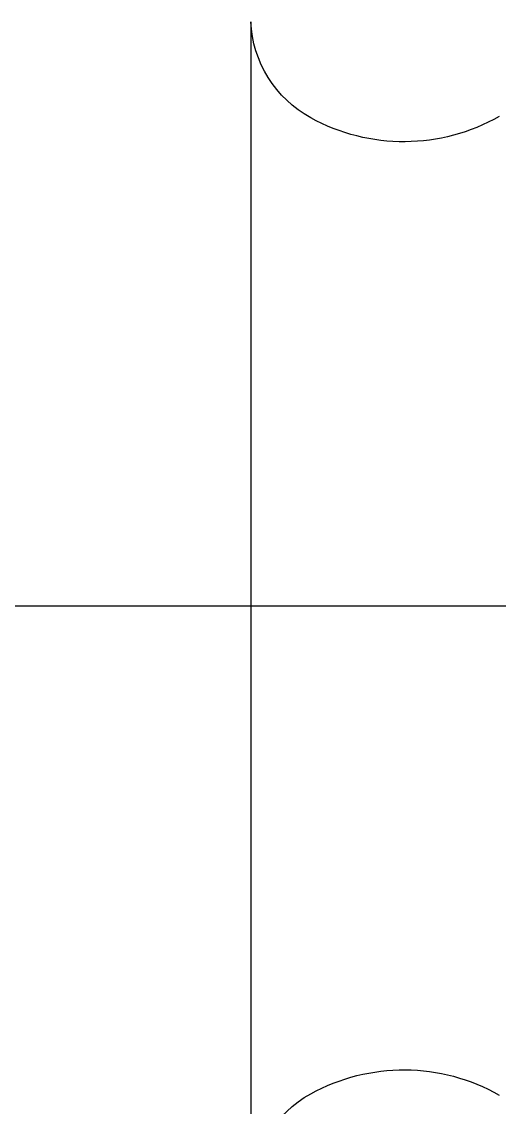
# Model space of a CAD drawing. Header units: millimetres. Extents: x 0 to 3800, y -67 to 2530.
# Drawn here: x 2345.87 to 2354.32, y 957.34 to 976.55 of the extents above; entities that cross this region are included whole.
import ezdxf
from ezdxf.lldxf.tags import DXFTag

# ---------------------------------------------------------------- set-up
doc = ezdxf.new("R2010")
doc.units = ezdxf.units.MM
doc.layers.add('내부선 및 부속', color=4, linetype='Continuous')
doc.layers.add('중심선', color=1, linetype='DASHED')
tags = doc.linetypes.add('DASHDOT', pattern=[70, 31, -13, 13, -13]).pattern_tags.tags
tags[10:11] = [DXFTag(74, 4), DXFTag(75, 0), DXFTag(340, '0'), DXFTag(46, 0.0), DXFTag(50, 0.0), DXFTag(44, 0.0), DXFTag(45, 0.0)]
tags[8:9] = [DXFTag(74, 4), DXFTag(75, 0), DXFTag(340, '0'), DXFTag(46, 0.0), DXFTag(50, 0.0), DXFTag(44, 0.0), DXFTag(45, 0.0)]
tags[6:7] = [DXFTag(74, 4), DXFTag(75, 0), DXFTag(340, '0'), DXFTag(46, 0.0), DXFTag(50, 0.0), DXFTag(44, 0.0), DXFTag(45, 0.0)]
tags[4:5] = [DXFTag(74, 4), DXFTag(75, 0), DXFTag(340, '0'), DXFTag(46, 0.0), DXFTag(50, 0.0), DXFTag(44, 0.0), DXFTag(45, 0.0)]
tags = doc.linetypes.add('DASHED', pattern=[25.72, 12.86, -12.86]).pattern_tags.tags
tags[6:7] = [DXFTag(74, 4), DXFTag(75, 0), DXFTag(340, '0'), DXFTag(46, 0.0), DXFTag(50, 0.0), DXFTag(44, 0.0), DXFTag(45, 0.0)]
tags[4:5] = [DXFTag(74, 4), DXFTag(75, 0), DXFTag(340, '0'), DXFTag(46, 0.0), DXFTag(50, 0.0), DXFTag(44, 0.0), DXFTag(45, 0.0)]

msp = doc.modelspace()

# ---------------------------------------------------------------- linework, layer by layer
at = {"layer": '내부선 및 부속', "linetype": 'Continuous'}
msp.add_line((2349.924, 976.553), (2349.924, 955.883), dxfattribs=at)
at = {"layer": '내부선 및 부속', "linetype": 'Continuous', "flags": 128}
for points in [[(2350.985, 974.853, -0.26058), (2349.924, 976.553)], [(2354.325, 974.877, -0.260899), (2350.985, 974.853)], [(2350.985, 957.583, -0.260899), (2354.325, 957.56)], [(2349.924, 955.883, -0.26058), (2350.985, 957.583)]]:
    msp.add_lwpolyline(points, format="xyb", dxfattribs=at)
at = {"layer": '중심선', "linetype": 'DASHDOT'}
msp.add_line((2180.455, 966.218), (2387.955, 966.218), dxfattribs=at)

doc.saveas('drawing.dxf')
